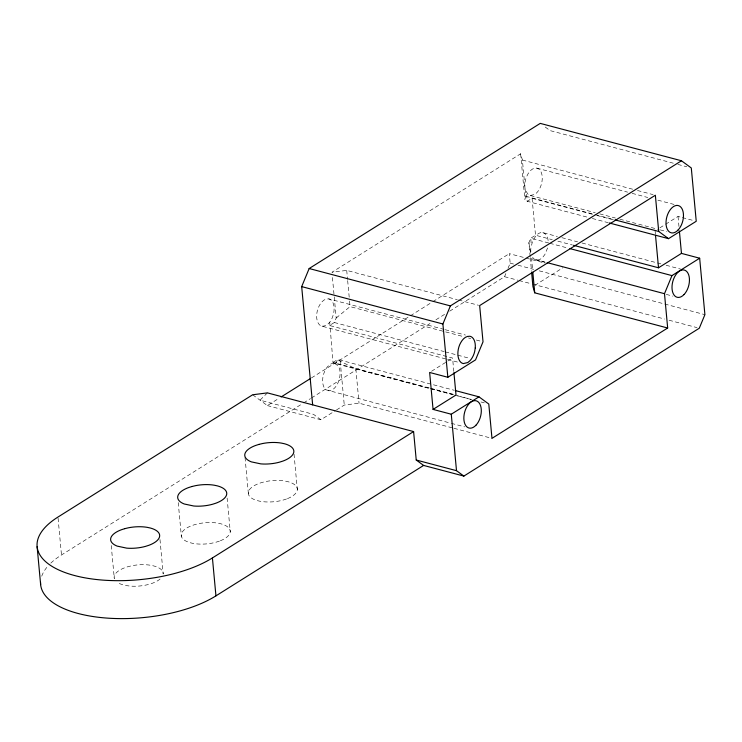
<?xml version="1.0" encoding="UTF-8"?>
<svg xmlns="http://www.w3.org/2000/svg" width="742" height="742" viewBox="0 0 742 742"><rect width="100%" height="100%" fill="white"/><g stroke="black" fill="none" stroke-linecap="round" stroke-linejoin="round"><path stroke-width="0.56" stroke-dasharray="3.71 2.78" d="M329.717 322.102L332.991 362.448L429.164 387.899M586.727 217.007L527.321 201.286L524.863 199.487L525.772 196.268L522.405 160.049L520.624 153.78L331.952 272.286L346.718 270.394L457.313 299.666M547.596 247.911L544.86 254.534L542.884 257.112A14.07 8.227 -75.2 0 1 532.608 257.335M453.826 371.492L452.574 358.052L329.559 325.506L334.317 322.51L336.191 317.993L332.37 276.849M449.671 311.176L504.56 276.701L505.858 273.566M508.01 268.354L510.171 263.132L509.29 253.653L524.9 257.78M530.159 256.565L528.879 242.755L530.753 238.238L535.511 235.242L552.28 239.685M335.672 363.812L337.749 359.462L454.308 390.301M267.417 392.88L260.025 400.179L313.532 414.342L320.896 419.749L335.505 410.576M336.191 317.993L350.076 306.622L464.028 336.775M592.468 214.28L532.079 198.299L527.321 201.286L526.338 192.215M332.991 362.448L337.749 359.462L340.207 361.261L355.854 368.857L453.047 394.577M252.651 394.772L267.389 405.586L279.14 398.204M311.464 377.91L409.398 316.389M410.382 315.777L431.927 302.244M432.901 301.632L509.29 253.653M50.799 563.132A98.501 42.405 -5.3 0 1 61.484 554.988L302.625 403.527M303.608 402.915L310.471 398.602M311.445 397.99L431.037 322.872M435.944 319.793L444.764 314.256M336.478 409.964L344.269 405.067L359.035 403.184L452.88 428.013M534.871 285.355L562.798 267.806M431.547 371.26L446.842 361.66M447.797 361.057L452.574 358.052M659.87 227.85L664.656 224.854M665.611 224.251L678.03 216.451L681.239 217.295M530.215 195.48L534.704 194.45A14.07 8.227 -75.2 0 0 541.586 173.285A14.07 8.227 -75.2 0 0 528.183 173.572L526.579 176.707A14.07 8.227 -75.2 0 0 525.475 190.332L528.239 194.599L530.215 195.48L595.223 212.685M444.133 329.42L328.697 298.878C323.605 298.405 320.247 303.348 318.429 307.448A14.07 8.227 -75.2 0 0 322.065 326.211L446.48 359.137M322.065 326.211C329.819 326.285 333.316 317.075 334.048 310.564A14.07 8.227 -75.2 0 0 328.697 298.878M453.483 394.809L334.679 363.367L332.472 363.413A14.07 8.227 -75.2 0 0 323.28 375.424A14.07 8.227 -75.2 0 0 326.072 389.828L450.218 423.042M673.356 163.221L550.072 130.601L543.821 126.01M677.845 164.409L686.804 166.783M522.405 160.049L633.009 189.312M637.48 190.499L653.118 194.636M536.837 168.137L627.621 192.159M632.11 193.347L647.794 197.502M657.885 200.173L676.936 205.209M682.315 217.582L694.095 220.699M599.703 213.863L615.396 218.018M619.876 219.205L659.109 229.584M660.232 229.881L666.956 231.662M525.772 196.268L593.915 214.308M595.038 214.596L614.024 219.623M596.939 215.468L613.717 219.901M592.329 218.491L608.023 222.646M530.855 251.742A14.07 8.227 -75.2 0 1 530.845 248.282L532.561 241.206L536.132 235.502A14.07 8.227 -75.2 0 1 542.819 232.636L557.39 236.494M561.87 237.672L577.564 241.827M582.043 243.014L661.623 264.069M666.103 265.256L680.674 269.114M557.873 241.169L572.416 245.008M548.681 242.977L530.753 238.238L531.337 245.268M549.803 243.274L567.732 248.023M544.953 262.056L531.55 258.513L532.608 269.949M536.206 259.978L545.166 262.343M666.214 294.379L672.938 296.16M526.013 258.077L544.962 263.095M510.171 263.132L513.529 264.022M518.009 265.209L533.674 269.355M539.267 270.839L704.9 314.664M504.56 276.701L517.99 280.253M519.112 280.55L531.42 283.806M532.543 284.103L664.6 319.051M669.071 320.229L697.053 327.639M458.435 299.963L478.544 305.287M445.256 329.717L465.429 335.059M468.499 337.962L470.734 338.547M476.318 340.031L481.901 341.505M334.317 322.51L444.161 351.578M445.274 351.875L468.814 358.108M447.593 359.434L457.684 362.105M430.277 388.196L453.761 394.41M457.517 395.764L472.033 399.604M480.974 401.969L484.322 402.86M454.605 395.106L472.533 399.855M451.34 423.339L464.789 426.891M453.993 428.31L491.974 438.364M267.389 405.586L320.896 419.749M542.819 232.636L544.804 233.517A14.07 8.227 -75.2 0 1 548.162 240.862M334.679 363.367L338.278 366.01L339.419 368.524A14.07 8.227 -75.2 0 1 337.564 383.762A14.07 8.227 -75.2 0 1 328.047 390.709M528.879 242.755L530.595 252.883M678.03 216.451L678.967 226.523M655.093 230.855L655.409 234.212M532.079 198.299L535.511 235.242M520.624 153.78L524.863 199.487M530.27 257.715L531.532 271.34M346.718 270.394L347.553 279.456M347.664 280.587L349.445 299.824M349.547 300.964L350.076 306.622M355.854 368.857L359.035 403.184M340.207 361.261L344.269 405.067M294.027 454.104L297.338 489.739M245.036 457.526L248.449 494.311M227.117 498.021L230.261 531.866M178.228 502.594L181.382 536.438M159.984 539.508L163.184 574.002A24.625 10.601 -5.3 0 0 153.807 565.942L150.607 565.265A24.625 10.601 -5.3 0 0 131.946 565.729L128.338 566.582A24.625 10.601 -5.3 0 0 114.305 578.574L110.994 542.931M58.071 518.204L61.484 554.988M41.728 576.191A98.501 42.405 -5.3 0 1 47.933 566.09M160.105 579.01A24.625 10.601 -5.3 0 1 152.351 583.258L148.994 584.325A24.625 10.601 -5.3 0 1 123.524 584.965L120.686 584.056A24.625 10.601 -5.3 0 1 118.293 582.924M286.495 498.995L283.138 500.071A24.625 10.601 -5.3 0 1 257.669 500.711L254.831 499.793A24.625 10.601 -5.3 0 1 262.492 482.328L266.1 481.475A24.625 10.601 -5.3 0 1 284.752 481.002L287.961 481.688A24.625 10.601 -5.3 0 1 286.495 498.995M219.419 541.122L216.07 542.198A24.625 10.601 -5.3 0 1 190.592 542.838L187.763 541.92A24.625 10.601 -5.3 0 1 195.415 524.455L199.023 523.602A24.625 10.601 -5.3 0 1 217.675 523.129L220.884 523.815A24.625 10.601 -5.3 0 1 219.419 541.122"/><path stroke-width="1.11" d="M312.651 404.854L301.679 286.607L309.164 268.53L540.241 123.385L681.462 160.764L691.294 167.97L696.237 221.264L668.542 238.664L609.136 222.943M413.6 431.566L212.416 557.928A98.501 42.405 -5.3 0 1 74.608 575.542A98.501 42.405 -5.3 0 1 57.959 517.053L252.651 394.772L267.417 392.88L413.6 431.566L416.234 460.021L423.608 465.429L463.88 476.086L699.289 328.224L704.9 314.664L699.66 258.216L671.964 275.607L664.489 293.693L667.67 328.01L491.974 438.364L488.793 404.038L478.97 396.831L451.275 414.221L433.068 409.408L429.637 372.465L447.843 377.279L442.9 323.985L450.385 305.899L681.462 160.764M281.107 396.97L310.481 378.522M447.843 377.279L475.539 359.879L483.023 341.802L479.657 305.574L655.353 195.229L658.711 231.448L668.542 238.664M433.068 409.408L456.005 395.004L453.928 372.614M573.529 245.305L658.525 267.797L681.462 253.393L699.66 258.216M40.56 582.377A98.501 42.405 -5.3 0 0 106.162 618.03A98.501 42.405 -5.3 0 0 215.941 595.863L423.608 465.429M615.146 219.92L658.711 231.448M569.977 248.616L671.964 275.607M547.188 262.649L664.489 293.693M531.634 272.425L532.942 286.56L534.722 292.83L667.67 328.01M309.164 268.53L450.385 305.899M301.679 286.607L442.9 323.985M455.43 390.598L478.97 396.831M416.234 460.021L456.506 470.678L463.88 476.086M679.384 231.003L681.462 253.393M655.511 235.335L658.525 267.797M532.821 272.24L534.722 292.83M451.275 414.221L456.506 470.678M212.416 557.928L215.941 595.863M37.119 546.659L40.634 584.603M475.26 347.933L474.685 351.532A14.07 8.227 -75.2 0 1 469.974 360.723L467.775 362.56L463.286 363.58A14.07 8.227 -75.2 0 1 459.65 344.817C461.468 340.717 464.826 335.774 469.909 336.247A14.07 8.227 -75.2 0 1 475.26 347.933M258.967 444.393L255.61 445.46A24.625 10.601 -5.3 0 0 251.315 461.858L260.859 463.889A24.625 10.601 -5.3 0 0 279.623 462.127L282.98 461.06A24.625 10.601 -5.3 0 0 284.446 443.744L281.237 443.067A24.625 10.601 -5.3 0 0 262.575 443.53L258.967 444.393M191.89 486.52L188.542 487.587A24.625 10.601 -5.3 0 0 184.239 503.985L193.783 506.016A24.625 10.601 -5.3 0 0 212.546 504.263L215.903 503.187A24.625 10.601 -5.3 0 0 217.369 485.88L214.16 485.194A24.625 10.601 -5.3 0 0 195.508 485.667L191.89 486.52M124.823 528.647L121.465 529.723A24.625 10.601 -5.3 0 0 117.171 546.112L126.706 548.143A24.625 10.601 -5.3 0 0 145.469 546.39L148.827 545.314A24.625 10.601 -5.3 0 0 150.292 528.007L147.083 527.321A24.625 10.601 -5.3 0 0 128.431 527.794L124.823 528.647M475.956 425.222A14.07 8.227 -75.2 0 0 477.876 401.626A14.07 8.227 -75.2 0 0 463.917 416.383A14.07 8.227 -75.2 0 0 475.956 425.222M684.105 294.481A14.07 8.227 -75.2 0 0 686.016 270.886A14.07 8.227 -75.2 0 0 672.067 285.661A14.07 8.227 -75.2 0 0 684.105 294.481M678.123 229.992A14.07 8.227 -75.2 0 0 680.034 206.397A14.07 8.227 -75.2 0 0 666.084 221.153A14.07 8.227 -75.2 0 0 678.123 229.992"/></g></svg>
